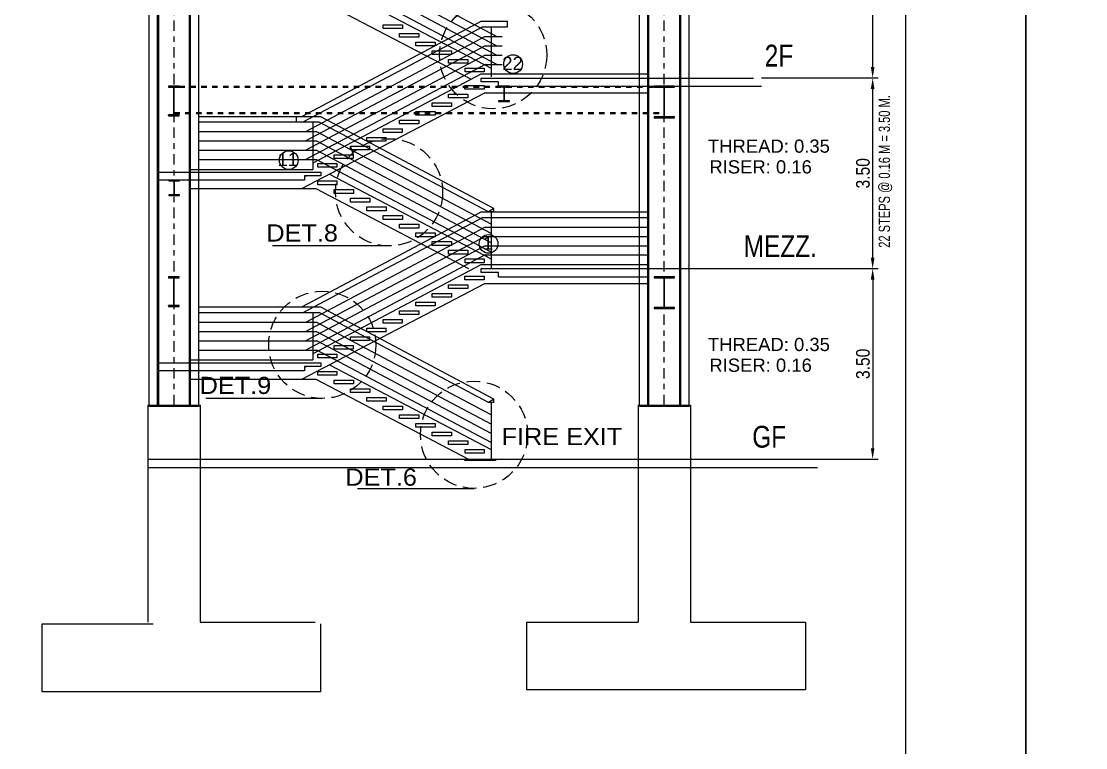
# Model space of a CAD drawing. Header units: millimetres. Extents: x 2148 to 2681, y 758 to 986.
# Drawn here: x 2561.41 to 2580.95, y 865.05 to 878.37 of the extents above; entities that cross this region are included whole.
import ezdxf

# ---------------------------------------------------------------- set-up
doc = ezdxf.new("R2010")
doc.units = ezdxf.units.MM
for name, pattern in [('$0$HIDDEN', [0.375, 0.25, -0.125]), ('27-A-2008-DD$0$LVL 5$0$HIDDEN', [0.375, 0.25, -0.125]), ('CENTER2', [28.575, 19.05, -3.175, 3.175, -3.175])]:
    doc.linetypes.add(name, pattern=pattern)
for name, color, linetype in [('0.2', 10, 'Continuous'), ('4CO', 4, 'Continuous'), ('A-Wall', 4, 'Continuous'), ('D', 1, 'Continuous'), ('DIM', 20, 'Continuous'), ('HATCH', 8, 'Continuous'), ('TLBLK', 7, 'Continuous'), ('wall', 4, 'Continuous')]:
    doc.layers.add(name, color=color, linetype=linetype)
doc.styles.add('ARIALNW', font='ARIALN.TTF')
doc.styles.add('MMTX$0$ESMX$0$X-OPTA1D', font='x-opta1d')
doc.styles.get("Standard").update_dxf_attribs({"font": 'arial.ttf'})
doc.styles.add('SWISS', font='swissl.ttf')
doc.dimstyles.new('DIM 100', dxfattribs={"dimtxt": 0.2, "dimasz": 0.2, "dimexe": 0.1, "dimexo": 0, "dimgap": 0.05, "dimtad": 1, "dimzin": 0, "dimdsep": 46, "dimtxsty": 'ARIALNW', "dimcen": 0.09, "dimclrd": 6, "dimclre": 6, "dimclrt": 13, "dimadec": 0, "dimazin": 0, "dimtfac": 1, "dimtofl": 0, "dimtmove": 2, "dimatfit": 3, "dimfxl": 1, "dimtolj": 1, "dimtzin": 0, "dimarcsym": 0})

# ---------------------------------------------------------------- blocks, each defined once
blk = doc.blocks.new('*D2743')
at = {"color": 6, "lineweight": -2, "ltscale": 0.05, "transparency": 16777216}
for p, q in [((2575.001, 877.334), (2577.139, 877.334)), ((2577.039, 874.036), (2577.039, 877.134)), ((2573.682, 873.836), (2577.139, 873.836))]:
    blk.add_line(p, q, dxfattribs=at)
at = {"color": 6, "ltscale": 0.05, "transparency": 16777216}
for points in [[(2577.005, 877.134), (2577.072, 877.134), (2577.039, 877.334)], [(2577.005, 874.036), (2577.072, 874.036), (2577.039, 873.836)]]:
    blk.add_solid(points, dxfattribs=at)
at = {"layer": 'Defpoints', "color": 0, "ltscale": 0.05, "transparency": 16777216}
for p in [(2575.001, 877.334, 0), (2577.039, 877.334), (2573.682, 873.836, 0)]:
    blk.add_point(p, dxfattribs=at)
at = {"color": 13, "ltscale": 0.05, "transparency": 16777216, "insert": (2576.861, 875.585), "char_height": 0.25, "attachment_point": 5, "rotation": 90, "style": 'ARIALNW'}
blk.add_mtext('\\A1;3.50', dxfattribs=at)
blk = doc.blocks.new('*D2744')
at = {"color": 6, "lineweight": -2, "ltscale": 0.05, "transparency": 16777216}
for p, q in [((2575.001, 880.834), (2577.139, 880.834)), ((2577.039, 877.534), (2577.039, 880.634)), ((2575.001, 877.334), (2577.139, 877.334))]:
    blk.add_line(p, q, dxfattribs=at)
at = {"color": 6, "ltscale": 0.05, "transparency": 16777216}
for points in [[(2577.005, 880.634), (2577.072, 880.634), (2577.039, 880.834)], [(2577.005, 877.534), (2577.072, 877.534), (2577.039, 877.334)]]:
    blk.add_solid(points, dxfattribs=at)
at = {"layer": 'Defpoints', "color": 0, "ltscale": 0.05, "transparency": 16777216}
for p in [(2575.001, 880.834, 0), (2577.039, 880.834), (2575.001, 877.334, 0)]:
    blk.add_point(p, dxfattribs=at)
at = {"color": 13, "ltscale": 0.05, "transparency": 16777216, "insert": (2576.861, 879.084), "char_height": 0.25, "attachment_point": 5, "rotation": 90, "style": 'ARIALNW'}
blk.add_mtext('\\A1;3.50', dxfattribs=at)
blk = doc.blocks.new('*D2755')
at = {"color": 6, "lineweight": -2, "ltscale": 0.05, "transparency": 16777216}
for p, q in [((2576.305, 873.836), (2577.139, 873.836)), ((2577.039, 873.636), (2577.039, 870.54)), ((2576.025, 870.34), (2577.139, 870.34))]:
    blk.add_line(p, q, dxfattribs=at)
at = {"color": 6, "ltscale": 0.05, "transparency": 16777216}
for points in [[(2577.005, 873.636), (2577.072, 873.636), (2577.039, 873.836)], [(2577.005, 870.54), (2577.072, 870.54), (2577.039, 870.34)]]:
    blk.add_solid(points, dxfattribs=at)
at = {"layer": 'Defpoints', "color": 0, "ltscale": 0.05, "transparency": 16777216}
for p in [(2576.305, 873.836, 0), (2576.025, 870.34, 0), (2577.039, 870.34)]:
    blk.add_point(p, dxfattribs=at)
at = {"color": 13, "ltscale": 0.05, "transparency": 16777216, "insert": (2576.861, 872.088), "char_height": 0.25, "attachment_point": 5, "rotation": 90, "style": 'ARIALNW'}
blk.add_mtext('\\A1;3.50', dxfattribs=at)
blk = doc.blocks.new('A$C1DB67A09')
at = {"layer": 'Defpoints', "ltscale": 0.5, "elevation": 0}
blk.add_lwpolyline([(7.292, -83.48), (108.892, -83.48), (108.892, -7.28), (7.292, -7.28)], close=True, dxfattribs=at)
at = {"layer": 'wall', "color": 16, "linetype": 'ByBlock', "ltscale": 1.5, "elevation": 0}
blk.add_lwpolyline([(9.492, -81.28), (106.692, -81.28), (106.692, -9.48), (9.492, -9.48)], close=True, dxfattribs=at)

msp = doc.modelspace()

# ---------------------------------------------------------------- hatches: boundary and pattern name
at = {"layer": 'HATCH', "ltscale": 0.5}
h = msp.add_hatch(dxfattribs=at)
h.set_pattern_fill('ANSI31', color=256, scale=0.018605, style=0)
h.set_pattern_definition([(45, (150924.999327, 5990.8788178), (-0.00164446852256, 0.00164446852256), [])])
edge = h.paths.add_edge_path()
edge.add_line((2564.3097402, 876.6574654), (2564.2253596, 876.6574654))
edge.add_arc((2564.2253596, 876.6647208), 0.0072555, 174.09726711, 269.99999997, ccw=False)
edge.add_line((2564.2181426, 876.665467), (2564.2181426, 877.1579193))
edge.add_arc((2564.2253596, 877.1586655), 0.0072555, 89.63455464, 185.90273283, ccw=False)
edge.add_line((2564.2254059, 877.1659208), (2564.3097402, 877.1659208))
edge.add_line((2564.3097402, 877.1659208), (2564.3097402, 877.1845258))
edge.add_line((2564.3097402, 877.1845258), (2564.1097402, 877.1845258))
edge.add_line((2564.1097402, 877.1845258), (2564.1097402, 877.1659208))
edge.add_line((2564.1097402, 877.1659208), (2564.1997082, 877.1659208))
edge.add_arc((2564.1997545, 877.1586655), 0.0072555, -4.29209345, 90.36544517, ccw=False)
edge.add_line((2564.2069896, 877.1581224), (2564.2069896, 876.6652638))
edge.add_arc((2564.1997545, 876.6647208), 0.0072555, -89.99999978, 4.2920935, ccw=False)
edge.add_line((2564.1997545, 876.6574654), (2564.1097402, 876.6574654))
edge.add_line((2564.1097402, 876.6574654), (2564.1097402, 876.6388603))
edge.add_line((2564.1097402, 876.6388603), (2564.3097402, 876.6388603))
edge.add_line((2564.3097402, 876.6388603), (2564.3097402, 876.6574654))
h = msp.add_hatch(dxfattribs=at)
h.set_pattern_fill('ANSI31', color=256, scale=0.018605, style=0)
h.set_pattern_definition([(45, (160542.1043686, 5223.6970747), (-0.00164446852256, 0.00164446852256), [])])
edge = h.paths.add_edge_path()
edge.add_line((2570.2815028, 877.1695236), (2570.3708787, 877.1695236))
edge.add_line((2570.3708787, 877.1695236), (2570.3708787, 877.183672))
edge.add_line((2570.3708787, 877.183672), (2570.1728629, 877.183672))
edge.add_line((2570.1728629, 877.183672), (2570.1728629, 877.1695236))
edge.add_line((2570.1728629, 877.1695236), (2570.26197, 877.1695236))
edge.add_arc((2570.2619943, 877.1657028), 0.0038209, -4.29209834, 90.36544627, ccw=False)
edge.add_line((2570.2658045, 877.1654168), (2570.2658045, 877.1603394))
edge.add_arc((2570.2619943, 877.1600534), 0.0038209, -4.29210268, 4.29210268, ccw=False)
edge.add_line((2570.2658045, 877.1597675), (2570.2658045, 876.9283404))
edge.add_arc((2570.2619943, 876.9280544), 0.0038209, -4.29209258, 4.29209258, ccw=False)
edge.add_line((2570.2658045, 876.9277685), (2570.2658045, 876.9203846))
edge.add_arc((2570.2619943, 876.9200986), 0.0038209, -89.99999956, 4.29209319, ccw=False)
edge.add_line((2570.2619943, 876.9162778), (2570.1728629, 876.9162778))
edge.add_line((2570.1728629, 876.9162778), (2570.1728629, 876.9044358))
edge.add_line((2570.1728629, 876.9044358), (2570.3708787, 876.9044358))
edge.add_line((2570.3708787, 876.9044358), (2570.3708787, 876.9162778))
edge.add_line((2570.3708787, 876.9162778), (2570.2814785, 876.9162778))
edge.add_arc((2570.2814785, 876.9200986), 0.0038209, 174.09726551, 270.00000044, ccw=False)
edge.add_line((2570.2776779, 876.9204916), (2570.2776779, 876.9276615))
edge.add_arc((2570.2814785, 876.9280544), 0.0038209, 174.09726237, 185.90273763, ccw=False)
edge.add_line((2570.2776779, 876.9284474), (2570.2776779, 877.1596605))
edge.add_arc((2570.2814785, 877.1600534), 0.0038209, 174.09726825, 185.90273175, ccw=False)
edge.add_line((2570.2776779, 877.1604464), (2570.2776779, 877.1653099))
edge.add_arc((2570.2814785, 877.1657028), 0.0038209, 89.63455417, 185.902733, ccw=False)
h = msp.add_hatch(dxfattribs=at)
h.set_pattern_fill('ANSI31', color=256, scale=0.018605, style=0)
h.set_pattern_definition([(45, (150934.0002173, 5990.8788178), (-0.00164446852256, 0.00164446852256), [])])
edge = h.paths.add_edge_path()
edge.add_line((2573.4017092, 876.6228873), (2573.2262498, 876.6228873))
edge.add_arc((2573.2262498, 876.6301427), 0.0072555, 174.09726711, 269.99999997, ccw=False)
edge.add_line((2573.2190328, 876.6308889), (2573.2190328, 877.1579193))
edge.add_arc((2573.2262498, 877.1586655), 0.0072555, 89.63455464, 185.90273283, ccw=False)
edge.add_line((2573.2262961, 877.1659208), (2573.4017092, 877.1659208))
edge.add_line((2573.4017092, 877.1659208), (2573.4017092, 877.1845258))
edge.add_line((2573.4017092, 877.1845258), (2573.0256957, 877.1845258))
edge.add_line((2573.0256957, 877.1845258), (2573.0256957, 877.1659208))
edge.add_line((2573.0256957, 877.1659208), (2573.2005984, 877.1659208))
edge.add_arc((2573.2006447, 877.1586655), 0.0072555, -4.29209345, 90.36544517, ccw=False)
edge.add_line((2573.2078798, 877.1581224), (2573.2078798, 876.6306857))
edge.add_arc((2573.2006447, 876.6301427), 0.0072555, -89.99999978, 4.2920935, ccw=False)
edge.add_line((2573.2006447, 876.6228873), (2573.0256957, 876.6228873))
edge.add_line((2573.0256957, 876.6228873), (2573.0256957, 876.6042822))
edge.add_line((2573.0256957, 876.6042822), (2573.4017092, 876.6042822))
edge.add_line((2573.4017092, 876.6042822), (2573.4017092, 876.6228873))
h = msp.add_hatch(dxfattribs=at)
h.set_pattern_fill('ANSI31', color=256, scale=0.018605, style=0)
h.set_pattern_definition([(45, (160536.0499638, 5221.9726943), (-0.00164446852256, 0.00164446852256), [])])
edge = h.paths.add_edge_path()
edge.add_line((2564.227098, 875.4451432), (2564.3164738, 875.4451432))
edge.add_line((2564.3164738, 875.4451432), (2564.3164738, 875.4592915))
edge.add_line((2564.3164738, 875.4592915), (2564.1184581, 875.4592915))
edge.add_line((2564.1184581, 875.4592915), (2564.1184581, 875.4451432))
edge.add_line((2564.1184581, 875.4451432), (2564.2075651, 875.4451432))
edge.add_arc((2564.2075895, 875.4413224), 0.0038209, -4.29209834, 90.36544627, ccw=False)
edge.add_line((2564.2113997, 875.4410364), (2564.2113997, 875.435959))
edge.add_arc((2564.2075895, 875.435673), 0.0038209, -4.29210268, 4.29210268, ccw=False)
edge.add_line((2564.2113997, 875.435387), (2564.2113997, 875.20396))
edge.add_arc((2564.2075895, 875.203674), 0.0038209, -4.29209258, 4.29209258, ccw=False)
edge.add_line((2564.2113997, 875.2033881), (2564.2113997, 875.1960042))
edge.add_arc((2564.2075895, 875.1957182), 0.0038209, -89.99999956, 4.29209319, ccw=False)
edge.add_line((2564.2075895, 875.1918974), (2564.1184581, 875.1918974))
edge.add_line((2564.1184581, 875.1918974), (2564.1184581, 875.1800554))
edge.add_line((2564.1184581, 875.1800554), (2564.3164738, 875.1800554))
edge.add_line((2564.3164738, 875.1800554), (2564.3164738, 875.1918974))
edge.add_line((2564.3164738, 875.1918974), (2564.2270736, 875.1918974))
edge.add_arc((2564.2270736, 875.1957182), 0.0038209, 174.09726551, 270.00000044, ccw=False)
edge.add_line((2564.223273, 875.1961112), (2564.223273, 875.2032811))
edge.add_arc((2564.2270736, 875.203674), 0.0038209, 174.09726237, 185.90273763, ccw=False)
edge.add_line((2564.223273, 875.2040669), (2564.223273, 875.4352801))
edge.add_arc((2564.2270736, 875.435673), 0.0038209, 174.09726825, 185.90273175, ccw=False)
edge.add_line((2564.223273, 875.4360659), (2564.223273, 875.4409294))
edge.add_arc((2564.2270736, 875.4413224), 0.0038209, 89.63455417, 185.902733, ccw=False)
h = msp.add_hatch(dxfattribs=at)
h.set_pattern_fill('ANSI31', color=256, scale=0.018605, style=0)
h.set_pattern_definition([(45, (150924.999327, 5987.3808178), (-0.00164446852256, 0.00164446852256), [])])
edge = h.paths.add_edge_path()
edge.add_line((2564.3097402, 873.1594654), (2564.2253596, 873.1594654))
edge.add_arc((2564.2253596, 873.1667208), 0.0072555, 174.09726711, 269.99999997, ccw=False)
edge.add_line((2564.2181426, 873.167467), (2564.2181426, 873.6599193))
edge.add_arc((2564.2253596, 873.6606655), 0.0072555, 89.63455464, 185.90273283, ccw=False)
edge.add_line((2564.2254059, 873.6679208), (2564.3097402, 873.6679208))
edge.add_line((2564.3097402, 873.6679208), (2564.3097402, 873.6865258))
edge.add_line((2564.3097402, 873.6865258), (2564.1097402, 873.6865258))
edge.add_line((2564.1097402, 873.6865258), (2564.1097402, 873.6679208))
edge.add_line((2564.1097402, 873.6679208), (2564.1997082, 873.6679208))
edge.add_arc((2564.1997545, 873.6606655), 0.0072555, -4.29209345, 90.36544517, ccw=False)
edge.add_line((2564.2069896, 873.6601224), (2564.2069896, 873.1672638))
edge.add_arc((2564.1997545, 873.1667208), 0.0072555, -89.99999978, 4.2920935, ccw=False)
edge.add_line((2564.1997545, 873.1594654), (2564.1097402, 873.1594654))
edge.add_line((2564.1097402, 873.1594654), (2564.1097402, 873.1408603))
edge.add_line((2564.1097402, 873.1408603), (2564.3097402, 873.1408603))
edge.add_line((2564.3097402, 873.1408603), (2564.3097402, 873.1594654))
h = msp.add_hatch(dxfattribs=at)
h.set_pattern_fill('ANSI31', color=256, scale=0.018605, style=0)
h.set_pattern_definition([(45, (150934.0002173, 5987.3808178), (-0.00164446852256, 0.00164446852256), [])])
edge = h.paths.add_edge_path()
edge.add_line((2573.4017092, 873.1248873), (2573.2262498, 873.1248873))
edge.add_arc((2573.2262498, 873.1321427), 0.0072555, 174.09726711, 269.99999997, ccw=False)
edge.add_line((2573.2190328, 873.1328889), (2573.2190328, 873.6599193))
edge.add_arc((2573.2262498, 873.6606655), 0.0072555, 89.63455464, 185.90273283, ccw=False)
edge.add_line((2573.2262961, 873.6679208), (2573.4017092, 873.6679208))
edge.add_line((2573.4017092, 873.6679208), (2573.4017092, 873.6865258))
edge.add_line((2573.4017092, 873.6865258), (2573.0256957, 873.6865258))
edge.add_line((2573.0256957, 873.6865258), (2573.0256957, 873.6679208))
edge.add_line((2573.0256957, 873.6679208), (2573.2005984, 873.6679208))
edge.add_arc((2573.2006447, 873.6606655), 0.0072555, -4.29209345, 90.36544517, ccw=False)
edge.add_line((2573.2078798, 873.6601224), (2573.2078798, 873.1326857))
edge.add_arc((2573.2006447, 873.1321427), 0.0072555, -89.99999978, 4.2920935, ccw=False)
edge.add_line((2573.2006447, 873.1248873), (2573.0256957, 873.1248873))
edge.add_line((2573.0256957, 873.1248873), (2573.0256957, 873.1062822))
edge.add_line((2573.0256957, 873.1062822), (2573.4017092, 873.1062822))
edge.add_line((2573.4017092, 873.1062822), (2573.4017092, 873.1248873))

# ---------------------------------------------------------------- linework, layer by layer
at = {"ltscale": 0.5}
for p, q in [((2570.1353901, 878.0943914, -0.0000001), (2566.8359493, 879.8440948, -0.0000001)), ((2570.1353901, 877.9243914, -0.0000001), (2566.8359493, 879.6740948, -0.0000001)), ((2570.1361951, 877.7543914, -0.0000001), (2566.8367543, 879.5040948, -0.0000001)), ((2570.1365975, 877.5843914, -0.0000001), (2566.8371567, 879.3340948, -0.0000001)), ((2569.8550388, 878.3743914, -0.0000001), (2566.5544796, 876.6240948, -0.0000001)), ((2569.8550388, 878.3743914, -0.0000001), (2570.3354815, 878.3743914, -0.0000001)), ((2569.8799134, 878.2743914, -0.0000001), (2566.5793542, 876.5240948, -0.0000001)), ((2569.8799134, 878.2743914, -0.0000001), (2570.3354815, 878.2743914, -0.0000001)), ((2570.0328115, 878.275672, -0.0000001), (2570.0328115, 877.355672, -0.0000001)), ((2569.9246876, 878.0943914, -0.0000001), (2566.6241284, 876.3440948, -0.0000001)), ((2569.9246876, 878.0943914, -0.0000001), (2570.2401289, 878.0943914, -0.0000001)), ((2569.9242851, 877.9243914, -0.0000001), (2566.6237259, 876.1740948, -0.0000001)), ((2569.9246876, 877.9243914, -0.0000001), (2570.2401289, 877.9243914, -0.0000001)), ((2569.9234802, 877.5843914, -0.0000001), (2566.622921, 875.8340948, -0.0000001)), ((2569.9238826, 877.7543914, -0.0000001), (2566.6233234, 876.0040948, -0.0000001)), ((2569.9246876, 877.7543914, -0.0000001), (2570.2401289, 877.7543914, -0.0000001)), ((2569.9246876, 877.5843914, -0.0000001), (2570.2401289, 877.5843914, -0.0000001)), ((2569.2544796, 877.0374901, -0.0000001), (2569.6044796, 877.0374901, -0.0000001)), ((2569.2544796, 877.0374901, -0.0000001), (2569.6044796, 877.0374901, -0.0000001)), ((2568.9550388, 876.8783992, -0.0000001), (2569.3050388, 876.8783992, -0.0000001)), ((2568.9550388, 876.8783992, -0.0000001), (2569.3050388, 876.8783992, -0.0000001)), ((2566.9055981, 876.6240948, -0.0000001), (2564.6704032, 876.6240948, 0)), ((2566.9055981, 876.6240948, -0.0000001), (2566.8179256, 876.6240948, -0.0000001)), ((2570.0850388, 874.9380277, -0.0000001), (2566.9055981, 876.6240948, -0.0000001)), ((2568.6550388, 876.7193083, -0.0000001), (2569.0050388, 876.7193083, -0.0000001)), ((2568.6550388, 876.7193083, -0.0000001), (2569.0050388, 876.7193083, -0.0000001)), ((2566.8807235, 876.5240948, -0.0000001), (2564.6704032, 876.5240948, 0)), ((2566.7622557, 876.5240948, -0.0000001), (2566.7622557, 875.655672, -0.0000001)), ((2569.9850388, 874.877867, -0.0000001), (2566.8807235, 876.5240948, -0.0000001)), ((2568.3550388, 876.5602174, -0.0000001), (2568.7050388, 876.5602174, -0.0000001)), ((2568.3550388, 876.5602174, -0.0000001), (2568.7050388, 876.5602174, -0.0000001)), ((2566.8359493, 876.3440948, -0.0000001), (2564.6704032, 876.3440948, 0)), ((2570.0328115, 874.6487891, -0.0000001), (2566.8359493, 876.3440948, -0.0000001)), ((2567.7550388, 876.2420356, -0.0000001), (2568.1050388, 876.2420356, -0.0000001)), ((2567.7550388, 876.2420356, -0.0000001), (2568.1050388, 876.2420356, -0.0000001)), ((2568.0550388, 876.4011265, -0.0000001), (2568.4050388, 876.4011265, -0.0000001)), ((2568.0550388, 876.4011265, -0.0000001), (2568.4050388, 876.4011265, -0.0000001)), ((2568.0550388, 876.4011265, -0.0000001), (2568.4050388, 876.4011265, -0.0000001)), ((2568.0550388, 876.4011265, -0.0000001), (2568.4050388, 876.4011265, -0.0000001)), ((2568.0550388, 876.4011265, -0.0000001), (2568.4050388, 876.4011265, -0.0000001)), ((2568.0550388, 876.4011265, -0.0000001), (2568.4050388, 876.4011265, -0.0000001)), ((2566.8359493, 876.1740948, -0.0000001), (2564.6704032, 876.1740948, 0)), ((2570.0328115, 874.4787891, -0.0000001), (2566.8359493, 876.1740948, -0.0000001)), ((2567.4550388, 876.0829447, -0.0000001), (2567.8050388, 876.0829447, -0.0000001)), ((2567.5050388, 875.9238538, -0.0000001), (2567.4550388, 876.0829447, -0.0000001)), ((2567.5050388, 875.9238538, -0.0000001), (2567.4550388, 876.0829447, -0.0000001)), ((2567.5050388, 875.9238538, -0.0000001), (2567.4550388, 876.0829447, -0.0000001)), ((2567.5050388, 875.9238538, -0.0000001), (2567.4550388, 876.0829447, -0.0000001)), ((2567.4550388, 876.0829447, -0.0000001), (2567.8050388, 876.0829447, -0.0000001)), ((2567.5050388, 875.9238538, -0.0000001), (2567.4550388, 876.0829447, -0.0000001)), ((2567.5050388, 875.9238538, -0.0000001), (2567.4550388, 876.0829447, -0.0000001)), ((2567.5050388, 875.9238538, -0.0000001), (2567.4550388, 876.0829447, -0.0000001)), ((2566.8359493, 876.0040948, -0.0000001), (2564.6704032, 876.0040948, 0)), ((2566.8371567, 875.8340948, -0.0000001), (2564.6704032, 875.8340948, 0)), ((2570.0328115, 874.309216, -0.0000001), (2566.8367543, 876.0040948, -0.0000001)), ((2570.0328115, 874.1394294, -0.0000001), (2566.8371567, 875.8340948, -0.0000001)), ((2567.1550388, 875.9238538, -0.0000001), (2567.5050388, 875.9238538, -0.0000001)), ((2567.1550388, 875.9238538, -0.0000001), (2567.5050388, 875.9238538, -0.0000001)), ((2566.8555981, 875.7647629, -0.0000001), (2567.2050388, 875.7647629, -0.0000001)), ((2566.8555981, 875.7647629, -0.0000001), (2567.2050388, 875.7647629, -0.0000001)), ((2569.8550388, 874.8763914, -0.0000001), (2566.5544796, 873.1260948, -0.0000001)), ((2569.8550388, 874.8763914, -0.0000001), (2572.9128198, 874.8763914, 0)), ((2569.8550388, 874.8763914, -0.0000001), (2572.9128198, 874.8763914, 0)), ((2570.0850388, 874.9380277, -0.0000001), (2569.9850388, 874.877867, -0.0000001)), ((2570.0850388, 874.9380277, -0.0000001), (2569.9850388, 874.877867, -0.0000001)), ((2570.0850388, 874.875672, 0), (2569.9850388, 874.877867, -0.0000001)), ((2570.0328115, 874.8768184, -0.0000001), (2570.0328115, 873.855672, -0.0000001)), ((2570.0850388, 874.875672, 0), (2570.0850388, 874.9380277, 0)), ((2570.0850388, 874.875672, 0), (2570.0850388, 874.9380277, 0)), ((2569.8799134, 874.7763914, -0.0000001), (2566.5793542, 873.0260948, -0.0000001)), ((2569.8799134, 874.7763914, 0), (2572.9128198, 874.7763914, 0)), ((2570.0328115, 874.775672, -0.0000001), (2570.0328115, 873.855672, -0.0000001)), ((2569.9246876, 874.5963914, -0.0000001), (2566.6241284, 872.8460948, -0.0000001)), ((2569.9246876, 874.5963914, -0.0000001), (2572.9128198, 874.5963914, 0)), ((2569.9238826, 874.2563914, -0.0000001), (2566.6233234, 872.5060948, -0.0000001)), ((2569.9242851, 874.4263914, -0.0000001), (2566.6237259, 872.6760948, -0.0000001)), ((2569.9246876, 874.4263914, -0.0000001), (2572.9128198, 874.4263914, 0)), ((2569.9246876, 874.2563914, -0.0000001), (2572.9128198, 874.2563914, 0)), ((2569.9234802, 874.0863914, -0.0000001), (2566.622921, 872.3360948, -0.0000001)), ((2569.9246876, 874.0863914, -0.0000001), (2572.9128198, 874.0863914, 0)), ((2569.2544796, 873.5394901, -0.0000001), (2569.6044796, 873.5394901, -0.0000001)), ((2569.2544796, 873.5394901, -0.0000001), (2569.6044796, 873.5394901, -0.0000001)), ((2568.9550388, 873.3803992, -0.0000001), (2569.3050388, 873.3803992, -0.0000001)), ((2568.9550388, 873.3803992, -0.0000001), (2569.3050388, 873.3803992, -0.0000001)), ((2566.9055981, 873.1260948, -0.0000001), (2564.6704032, 873.1260948, 0)), ((2570.0850388, 871.4418816), (2566.9055981, 873.1279487, 0)), ((2568.6550388, 873.2213083, -0.0000001), (2569.0050388, 873.2213083, -0.0000001)), ((2568.6550388, 873.2213083, -0.0000001), (2569.0050388, 873.2213083, -0.0000001)), ((2566.8807235, 873.0260948, -0.0000001), (2564.6704032, 873.0260948, 0)), ((2566.7622557, 873.0279487, -0.0000001), (2566.7622557, 872.1595258, -0.0000001)), ((2569.9850388, 871.3817208), (2566.8807235, 873.0279487, 0)), ((2568.0550388, 872.9031265, -0.0000001), (2568.4050388, 872.9031265, -0.0000001)), ((2568.0550388, 872.9031265, -0.0000001), (2568.4050388, 872.9031265, -0.0000001)), ((2568.0550388, 872.9031265, -0.0000001), (2568.4050388, 872.9031265, -0.0000001)), ((2568.0550388, 872.9031265, -0.0000001), (2568.4050388, 872.9031265, -0.0000001)), ((2568.0550388, 872.9031265, -0.0000001), (2568.4050388, 872.9031265, -0.0000001)), ((2568.0550388, 872.9031265, -0.0000001), (2568.4050388, 872.9031265, -0.0000001)), ((2568.3550388, 873.0622174, -0.0000001), (2568.7050388, 873.0622174, -0.0000001)), ((2568.3550388, 873.0622174, -0.0000001), (2568.7050388, 873.0622174, -0.0000001)), ((2566.8359493, 872.8460948, -0.0000001), (2564.6704032, 872.8460948, 0)), ((2570.0328115, 871.152643), (2566.8359493, 872.8479487, 0)), ((2567.7550388, 872.7440356, -0.0000001), (2568.1050388, 872.7440356, -0.0000001)), ((2567.7550388, 872.7440356, -0.0000001), (2568.1050388, 872.7440356, -0.0000001)), ((2566.8359493, 872.6760948, -0.0000001), (2564.6704032, 872.6760948, 0)), ((2566.8359493, 872.5060948, -0.0000001), (2564.6704032, 872.5060948, 0)), ((2570.0328115, 870.982643, 0), (2566.8359493, 872.6779487, 0)), ((2570.0328115, 870.8130698), (2566.8367543, 872.5079487, 0)), ((2567.4550388, 872.5849447, -0.0000001), (2567.8050388, 872.5849447, -0.0000001)), ((2567.4550388, 872.5849447, -0.0000001), (2567.8050388, 872.5849447, -0.0000001)), ((2566.8371567, 872.3360948, -0.0000001), (2564.6704032, 872.3360948, 0)), ((2570.0328115, 870.6432833), (2566.8371567, 872.3379487, 0)), ((2567.1550388, 872.4258538, -0.0000001), (2567.5050388, 872.4258538, -0.0000001)), ((2567.1550388, 872.4258538, -0.0000001), (2567.5050388, 872.4258538, -0.0000001)), ((2566.8555981, 872.2667629, -0.0000001), (2567.2050388, 872.2667629, -0.0000001)), ((2566.8555981, 872.2667629, -0.0000001), (2567.2050388, 872.2667629, -0.0000001)), ((2570.0850388, 871.4418816), (2569.9850388, 871.3817208)), ((2570.0850388, 871.4418816, 0), (2569.9850388, 871.3817208, 0)), ((2570.0850388, 871.3795258, 0), (2569.9850388, 871.3817208, 0)), ((2570.0850388, 871.3795258, 0), (2570.0850388, 871.4418816, 0)), ((2570.0850388, 871.3795258, 0), (2570.0850388, 871.4418816, 0))]:
    msp.add_line(p, q, dxfattribs=at)
at = {"ltscale": 0.05}
for p, q in [((2570.3379555, 878.2743914, 0), (2570.3379555, 878.3743914, 0)), ((2570.1712178, 877.183672, 0), (2570.1712178, 877.263672, 0)), ((2570.1712178, 877.183672, 0), (2570.1712178, 877.263672, 0)), ((2570.1712178, 877.183672, 0), (2575.0007214, 877.183672, 0)), ((2566.4555981, 876.6240948, 0), (2566.4555981, 876.5240948, -0.0000001)), ((2566.6056323, 875.4592915, 0), (2563.9321919, 875.4592915, 0)), ((2566.6056323, 875.535672, 0), (2566.6056323, 875.4592915, 0)), ((2566.6056323, 875.535672, 0), (2566.6425501, 875.535672, 0)), ((2570.1712178, 873.685672, 0), (2570.1712178, 873.765672, 0)), ((2570.1712178, 873.685672, 0), (2570.1712178, 873.765672, 0)), ((2570.1712178, 873.685672, 0), (2572.9128198, 873.685672, 0)), ((2572.9182677, 873.835672, 0), (2573.5158357, 873.835672, 0)), ((2566.6056323, 871.9631454, 0), (2563.9321919, 871.9631454, 0.0000001)), ((2566.6056323, 872.0395258, 0), (2566.6056323, 871.9631454, 0)), ((2566.6056323, 872.0395258, 0), (2566.6425501, 872.0395258, 0)), ((2563.7333859, 871.3309632, -0.0000011), (2564.6940138, 871.3309632, -0.0000011)), ((2563.7333859, 871.3309632, -0.0000003), (2564.6940138, 871.3309632, -0.0000002)), ((2572.7340138, 871.3309632, -0.0000011), (2573.6946417, 871.3309632, -0.0000011)), ((2572.7340138, 871.3309632, -0.0000003), (2573.6946417, 871.3309632, -0.0000002)), ((2563.7327632, 870.3395258), (2576.025315, 870.3395258, 0)), ((2563.7327632, 870.1895258), (2576.025315, 870.1895258, 0))]:
    msp.add_line(p, q, dxfattribs=at)
at = {"linetype": '$0$HIDDEN', "ltscale": 0.3}
for p, q in [((2564.3130745, 877.183672, 0), (2573.0256957, 877.183672, 0)), ((2564.3130745, 877.1650669, 0), (2573.0256957, 877.1650669, 0)), ((2564.2181426, 876.7027217, 0), (2573.2078798, 876.7027217, 0)), ((2564.2181426, 876.6841166, 0), (2573.2078798, 876.6841166, 0))]:
    msp.add_line(p, q, dxfattribs=at)
at = {"color": 8, "ltscale": 0.05}
msp.add_line((2570.0350388, 871.3806233, 0), (2570.0350388, 870.3395258, 0), dxfattribs=at)
at = {"ltscale": 0.05}
for points, elevation in [([(2568.0550388, 878.3102174), (2568.4050388, 878.3102174), (2568.4050388, 878.2402174), (2568.0550388, 878.2402174)], -0.0000001), ([(2568.3550388, 878.1511265), (2568.7050388, 878.1511265), (2568.7050388, 878.0811265), (2568.3550388, 878.0811265)], -0.0000001), ([(2568.6550388, 877.9920356), (2569.0050388, 877.9920356), (2569.0050388, 877.9220356), (2568.6550388, 877.9220356)], -0.0000001), ([(2568.9550388, 877.8329447), (2569.3050388, 877.8329447), (2569.3050388, 877.7629447), (2568.9550388, 877.7629447)], -0.0000001), ([(2569.2550388, 877.6738538), (2569.6050388, 877.6738538), (2569.6050388, 877.6038538), (2569.2550388, 877.6038538)], -0.0000001), ([(2569.5550388, 877.5147629), (2569.9050388, 877.5147629), (2569.9050388, 877.4447629), (2569.5550388, 877.4447629)], -0.0000001), ([(2569.5544796, 877.196581), (2569.9044796, 877.196581), (2569.9044796, 877.126581), (2569.5544796, 877.126581)], -0.0000001), ([(2569.2539204, 877.0374901), (2569.6039204, 877.0374901), (2569.6039204, 876.9674901), (2569.2539204, 876.9674901)], -0.0000001), ([(2568.9544796, 876.8783992), (2569.3044796, 876.8783992), (2569.3044796, 876.8083992), (2568.9544796, 876.8083992)], -0.0000001), ([(2568.6544796, 876.7193083), (2569.0044796, 876.7193083), (2569.0044796, 876.6493083), (2568.6544796, 876.6493083)], -0.0000001), ([(2568.3544796, 876.5602174), (2568.7044796, 876.5602174), (2568.7044796, 876.4902174), (2568.3544796, 876.4902174)], 0), ([(2567.7544796, 876.2420356), (2568.1044796, 876.2420356), (2568.1044796, 876.1720356), (2567.7544796, 876.1720356)], -0.0000001), ([(2568.0544796, 876.4011265), (2568.4044796, 876.4011265), (2568.4044796, 876.3311265), (2568.0544796, 876.3311265)], -0.0000001), ([(2567.4544796, 876.0829447), (2567.8044796, 876.0829447), (2567.8044796, 876.0129447), (2567.4544796, 876.0129447)], -0.0000001), ([(2567.1544796, 875.9238538), (2567.5044796, 875.9238538), (2567.5044796, 875.8538538), (2567.1544796, 875.8538538)], -0.0000001), ([(2566.8550388, 875.7647629), (2567.2050388, 875.7647629), (2567.2050388, 875.6947629), (2566.8550388, 875.6947629)], -0.0000001), ([(2567.1550388, 875.2874901), (2567.5050388, 875.2874901), (2567.5050388, 875.2174901), (2567.1550388, 875.2174901)], -0.0000001), ([(2567.4550388, 875.1283992), (2567.8050388, 875.1283992), (2567.8050388, 875.0583992), (2567.4550388, 875.0583992)], -0.0000001), ([(2567.7550388, 874.9693083), (2568.1050388, 874.9693083), (2568.1050388, 874.8993083), (2567.7550388, 874.8993083)], -0.0000001), ([(2568.0550388, 874.8102174), (2568.4050388, 874.8102174), (2568.4050388, 874.7402174), (2568.0550388, 874.7402174)], -0.0000001), ([(2568.3550388, 874.6511265), (2568.7050388, 874.6511265), (2568.7050388, 874.5811265), (2568.3550388, 874.5811265)], -0.0000001), ([(2568.6550388, 874.4920356), (2569.0050388, 874.4920356), (2569.0050388, 874.4220356), (2568.6550388, 874.4220356)], -0.0000001), ([(2568.9550388, 874.3329447), (2569.3050388, 874.3329447), (2569.3050388, 874.2629447), (2568.9550388, 874.2629447)], -0.0000001), ([(2569.2550388, 874.1738538), (2569.6050388, 874.1738538), (2569.6050388, 874.1038538), (2569.2550388, 874.1038538)], -0.0000001), ([(2569.5550388, 874.0147629), (2569.9050388, 874.0147629), (2569.9050388, 873.9447629), (2569.5550388, 873.9447629)], -0.0000001), ([(2569.5544796, 873.698581), (2569.9044796, 873.698581), (2569.9044796, 873.628581), (2569.5544796, 873.628581)], -0.0000001), ([(2569.2539204, 873.5394901), (2569.6039204, 873.5394901), (2569.6039204, 873.4694901), (2569.2539204, 873.4694901)], -0.0000001), ([(2568.9544796, 873.3803992), (2569.3044796, 873.3803992), (2569.3044796, 873.3103992), (2568.9544796, 873.3103992)], -0.0000001), ([(2568.6544796, 873.2213083), (2569.0044796, 873.2213083), (2569.0044796, 873.1513083), (2568.6544796, 873.1513083)], -0.0000001), ([(2568.0544796, 872.9031265), (2568.4044796, 872.9031265), (2568.4044796, 872.8331265), (2568.0544796, 872.8331265)], -0.0000001), ([(2568.3544796, 873.0622174), (2568.7044796, 873.0622174), (2568.7044796, 872.9922174), (2568.3544796, 872.9922174)], 0), ([(2567.7544796, 872.7440356), (2568.1044796, 872.7440356), (2568.1044796, 872.6740356), (2567.7544796, 872.6740356)], -0.0000001), ([(2567.4544796, 872.5849447), (2567.8044796, 872.5849447), (2567.8044796, 872.5149447), (2567.4544796, 872.5149447)], -0.0000001), ([(2567.1544796, 872.4258538), (2567.5044796, 872.4258538), (2567.5044796, 872.3558538), (2567.1544796, 872.3558538)], -0.0000001), ([(2566.8550388, 872.2667629), (2567.2050388, 872.2667629), (2567.2050388, 872.1967629), (2566.8550388, 872.1967629)], -0.0000001), ([(2567.1550388, 871.791344), (2567.5050388, 871.791344), (2567.5050388, 871.721344), (2567.1550388, 871.721344)], 0), ([(2567.4550388, 871.6322531), (2567.8050388, 871.6322531), (2567.8050388, 871.5622531), (2567.4550388, 871.5622531)], 0), ([(2567.7550388, 871.4731622), (2568.1050388, 871.4731622), (2568.1050388, 871.4031622), (2567.7550388, 871.4031622)], 0), ([(2568.0550388, 871.3140713), (2568.4050388, 871.3140713), (2568.4050388, 871.2440713), (2568.0550388, 871.2440713)], 0), ([(2568.3550388, 871.1549803), (2568.7050388, 871.1549803), (2568.7050388, 871.0849803), (2568.3550388, 871.0849803)], 0), ([(2568.6550388, 870.9958894), (2569.0050388, 870.9958894), (2569.0050388, 870.9258894), (2568.6550388, 870.9258894)], 0), ([(2568.9550388, 870.8367985), (2569.3050388, 870.8367985), (2569.3050388, 870.7667985), (2568.9550388, 870.7667985)], 0), ([(2569.2550388, 870.6777076), (2569.6050388, 870.6777076), (2569.6050388, 870.6077076), (2569.2550388, 870.6077076)], 0), ([(2569.5539585, 870.3395258), (2570.1135407, 870.3395258), (2570.1135407, 870.3123753), (2569.5539585, 870.3123753)], 0)]:
    msp.add_lwpolyline(points, close=True, dxfattribs=dict(at, elevation=elevation))
for points, elevation in [([(2570.1712178, 877.263672), (2569.8516997, 877.263672), (2569.8516997, 877.333672), (2574.85033, 877.333672)], -0.0000001), ([(2563.9321919, 875.605672), (2566.9055981, 875.605672), (2566.9055981, 875.535672), (2566.6056323, 875.535672)], 0), ([(2566.8550388, 875.446581), (2567.2050388, 875.446581), (2567.2050388, 875.376581), (2566.8550388, 875.376581), (2566.8550388, 875.446581)], -0.0000001), ([(2570.1712178, 873.765672), (2569.8516997, 873.765672), (2569.8516997, 873.835672), (2574.85033, 873.835672)], -0.0000001), ([(2563.9321919, 872.1095258), (2566.9055981, 872.1095258), (2566.9055981, 872.0395258), (2566.6056323, 872.0395258)], 0), ([(2566.8550388, 871.9504349), (2567.2050388, 871.9504349), (2567.2050388, 871.8804349), (2566.8550388, 871.8804349), (2566.8550388, 871.9504349)], 0)]:
    msp.add_lwpolyline(points, dxfattribs=dict(at, elevation=elevation))
msp.add_lwpolyline([(2569.5550388, 870.5186167), (2569.9050388, 870.5186167), (2569.9050388, 870.4486167), (2569.5550388, 870.4486167)], close=True, dxfattribs=at)
at = {"layer": '0.2', "ltscale": 0.5}
for centre in [(2570.4371461, 877.5892542, -0.0000001), (2566.3194106, 875.8259151, -0.0000001), (2569.987842, 874.2900144, -0.0000001)]:
    msp.add_circle(centre, 0.172101, dxfattribs=at)
at = {"layer": '4CO', "ltscale": 0.5}
for p, q in [((2567.0657059, 879.0689026, -0.0000001), (2570.0328115, 877.5140732, -0.0000001)), ((2566.8139744, 878.805672, -0.0000001), (2569.6651724, 877.3115807, -0.0000001)), ((2569.8426016, 877.405672, 0), (2566.7622557, 875.7721552, -0.0000001)), ((2572.9128198, 877.405672, 0), (2569.8426016, 877.405672, 0)), ((2566.5625397, 875.305672, 0), (2569.9076707, 877.055672, 0)), ((2572.9128198, 877.055672, 0), (2569.9076707, 877.055672, 0)), ((2564.5152078, 875.655672, 0), (2566.7622557, 875.655672, -0.0000001)), ((2567.0657059, 875.5689026, -0.0000001), (2570.0328115, 874.0140732, -0.0000001)), ((2564.5152078, 875.305672, 0), (2566.8139744, 875.305672, -0.0000001)), ((2566.8139744, 875.305672, -0.0000001), (2569.6191988, 873.835672, -0.0000001)), ((2569.8426016, 873.907672, 0), (2566.7622557, 872.2741552, -0.0000001)), ((2572.9128198, 873.907672, 0), (2569.8426016, 873.907672, 0)), ((2570.0328115, 874.0036002, -0.0000001), (2570.0328115, 873.8395258, -0.0000001)), ((2566.5625397, 871.807672, 0), (2569.9076707, 873.557672, 0)), ((2572.9128198, 873.557672, 0), (2569.9076707, 873.557672, 0)), ((2564.5152078, 872.1595258, 0.0000001), (2566.7622557, 872.1595258, 0)), ((2567.0674763, 872.0718287, 0), (2570.0328115, 870.5179271, 0)), ((2564.5152078, 871.8095258, 0.0000001), (2566.8139744, 871.8095258, 0)), ((2566.8139744, 871.8095258, 0), (2569.6191988, 870.3395258, 0)), ((2563.7327632, 871.3309632), (2563.7327632, 867.3497015)), ((2564.6933911, 871.3309632), (2564.6933911, 867.3497015)), ((2572.7333911, 871.3309632), (2572.7333911, 867.3497015)), ((2573.694019, 871.3309632), (2573.694019, 867.3497015))]:
    msp.add_line(p, q, dxfattribs=at)
at = {"layer": '4CO', "ltscale": 0.5, "elevation": 0}
for points in [[(2566.9029777, 867.3152489), (2566.9029777, 867.3152489), (2566.9029777, 866.0696912), (2561.7904683, 866.0696912), (2561.7904683, 867.3152489), (2563.8327632, 867.3152489)], [(2564.6927632, 867.3497015), (2566.8029777, 867.3497015)], [(2575.8036056, 867.3497015), (2575.8036056, 867.3497015), (2575.8036056, 866.1041438), (2570.6910961, 866.1041438), (2570.6910961, 867.3497015), (2572.7333911, 867.3497015)], [(2573.6933911, 867.3497015), (2575.8036056, 867.3497015)]]:
    msp.add_lwpolyline(points, dxfattribs=at)
at = {"layer": 'A-Wall'}
for p, q in [((2568.1604178, 874.2515704, 0), (2566.019847, 874.2515704, 0)), ((2566.9356185, 871.4538617, 0), (2564.7950478, 871.4538617, 0)), ((2569.7209836, 869.7959173, 0.0000001), (2567.5804129, 869.7959173, 0.0000001))]:
    msp.add_line(p, q, dxfattribs=at)
at = {"layer": 'A-Wall', "linetype": '27-A-2008-DD$0$LVL 5$0$HIDDEN'}
for centre in [(2570.0713406, 877.7531041, 0), (2568.1604178, 875.235755, 0), (2566.9356185, 872.4380463, 0), (2569.7209836, 870.7879451, 0.0000001)]:
    msp.add_circle(centre, 0.9841846, dxfattribs=at)
at = {"layer": 'D', "color": 3, "ltscale": 0.5}
for p, q in [((2563.9121919, 871.3395258, 0), (2563.9121919, 895.6789966, 0)), ((2563.9321919, 871.3395258, 0), (2563.9321919, 895.6789966, 0)), ((2564.4952078, 871.3395258, 0), (2564.4952078, 895.6789966, 0)), ((2564.5152078, 871.3395258, 0), (2564.5152078, 895.6789966, 0)), ((2572.9128198, 871.3395258, 0), (2572.9128198, 895.6789966, 0)), ((2572.9328198, 871.3395258, 0), (2572.9328198, 895.6789966, 0)), ((2573.4958357, 871.3395258, 0), (2573.4958357, 895.6789966, 0)), ((2573.5158357, 871.3395258, 0), (2573.5158357, 895.6789966, 0))]:
    msp.add_line(p, q, dxfattribs=at)
at = {"layer": 'D', "ltscale": 0.5}
for p, q in [((2563.7327632, 871.3309632), (2564.6933859, 871.3309632, 0)), ((2563.7333859, 871.3309632, 0), (2564.6940086, 871.3309632, 0)), ((2572.7333911, 871.3309632), (2573.6940138, 871.3309632, 0)), ((2572.7340138, 871.3309632, 0), (2573.6946365, 871.3309632, 0))]:
    msp.add_line(p, q, dxfattribs=at)
at = {"layer": 'D', "color": 3, "ltscale": 0.5, "elevation": 0}
for points in [[(2564.3097402, 876.6574654), (2564.2253596, 876.6574654, -0.4447202436), (2564.2181426, 876.665467), (2564.2181426, 877.1579193, -0.4466315217), (2564.2254059, 877.1659208), (2564.3097402, 877.1659208), (2564.3097402, 877.1845258), (2564.1097402, 877.1845258), (2564.1097402, 877.1659208), (2564.1997082, 877.1659208, -0.4382281274), (2564.2069896, 877.1581224), (2564.2069896, 876.6652638, -0.4363286722), (2564.1997545, 876.6574654), (2564.1097402, 876.6574654), (2564.1097402, 876.6388603), (2564.3097402, 876.6388603)], [(2570.3708787, 876.9162778), (2570.2814785, 876.9162778, -0.4447202436), (2570.2776779, 876.9204916), (2570.2776779, 877.1653099, -0.4466315217), (2570.2815028, 877.1695236), (2570.3708787, 877.1695236), (2570.3708787, 877.183672), (2570.1728629, 877.183672), (2570.1728629, 877.1695236), (2570.26197, 877.1695236, -0.4382281274), (2570.2658045, 877.1654168), (2570.2658045, 876.9203846, -0.4363286722), (2570.2619943, 876.9162778), (2570.1728629, 876.9162778), (2570.1728629, 876.9044358), (2570.3708787, 876.9044358)], [(2573.4017092, 876.6228873), (2573.2262498, 876.6228873, -0.4447202436), (2573.2190328, 876.6308889), (2573.2190328, 877.1579193, -0.4466315217), (2573.2262961, 877.1659208), (2573.4017092, 877.1659208), (2573.4017092, 877.1845258), (2573.0256957, 877.1845258), (2573.0256957, 877.1659208), (2573.2005984, 877.1659208, -0.4382281274), (2573.2078798, 877.1581224), (2573.2078798, 876.6306857, -0.4363286722), (2573.2006447, 876.6228873), (2573.0256957, 876.6228873), (2573.0256957, 876.6042822), (2573.4017092, 876.6042822)], [(2564.3164738, 875.1918974), (2564.2270736, 875.1918974, -0.4447202436), (2564.223273, 875.1961112), (2564.223273, 875.4409294, -0.4466315217), (2564.227098, 875.4451432), (2564.3164738, 875.4451432), (2564.3164738, 875.4592915), (2564.1184581, 875.4592915), (2564.1184581, 875.4451432), (2564.2075651, 875.4451432, -0.4382281274), (2564.2113997, 875.4410364), (2564.2113997, 875.1960042, -0.4363286722), (2564.2075895, 875.1918974), (2564.1184581, 875.1918974), (2564.1184581, 875.1800554), (2564.3164738, 875.1800554)], [(2564.3097402, 873.1594654), (2564.2253596, 873.1594654, -0.4447202436), (2564.2181426, 873.167467), (2564.2181426, 873.6599193, -0.4466315217), (2564.2254059, 873.6679208), (2564.3097402, 873.6679208), (2564.3097402, 873.6865258), (2564.1097402, 873.6865258), (2564.1097402, 873.6679208), (2564.1997082, 873.6679208, -0.4382281274), (2564.2069896, 873.6601224), (2564.2069896, 873.1672638, -0.4363286722), (2564.1997545, 873.1594654), (2564.1097402, 873.1594654), (2564.1097402, 873.1408603), (2564.3097402, 873.1408603)], [(2573.4017092, 873.1248873), (2573.2262498, 873.1248873, -0.4447202436), (2573.2190328, 873.1328889), (2573.2190328, 873.6599193, -0.4466315217), (2573.2262961, 873.6679208), (2573.4017092, 873.6679208), (2573.4017092, 873.6865258), (2573.0256957, 873.6865258), (2573.0256957, 873.6679208), (2573.2005984, 873.6679208, -0.4382281274), (2573.2078798, 873.6601224), (2573.2078798, 873.1326857, -0.4363286722), (2573.2006447, 873.1248873), (2573.0256957, 873.1248873), (2573.0256957, 873.1062822), (2573.4017092, 873.1062822)]]:
    msp.add_lwpolyline(points, format="xyb", close=True, dxfattribs=at)
for points in [[(2563.7568933, 871.3309632), (2564.671026, 871.3309632), (2564.671026, 871.3071531), (2563.7568933, 871.3071531)], [(2572.7575212, 871.3309632), (2573.6716539, 871.3309632), (2573.6716539, 871.3071531), (2572.7575212, 871.3071531)]]:
    msp.add_lwpolyline(points, close=True, dxfattribs=at)
at = {"layer": 'Defpoints', "ltscale": 0.5, "elevation": 0}
msp.add_lwpolyline([(2478.2500187, 833.8388045), (2579.8500187, 833.8388045), (2579.8500187, 910.0388045), (2478.2500187, 910.0388045)], close=True, dxfattribs=at)
at = {"layer": 'HATCH', "linetype": 'CENTER2', "ltscale": 0.01}
for p, q in [((2564.2130745, 871.3309632), (2564.2130745, 903.9786376, 0)), ((2573.2137024, 871.3309632), (2573.2137024, 903.9786376, 0))]:
    msp.add_line(p, q, dxfattribs=at)
at = {"layer": 'HATCH', "linetype": 'ByBlock', "ltscale": 0.5}
for p, q in [((2563.7568933, 871.3309632, 0), (2563.7568933, 901.333672, 0)), ((2564.6704032, 871.3309632, 0), (2564.6704032, 901.1845258, 0)), ((2572.7575212, 871.3309632, 0), (2572.7575212, 901.1965989, 0)), ((2573.6704084, 871.3309632), (2573.6704084, 901.1845258, 0))]:
    msp.add_line(p, q, dxfattribs=at)

# ---------------------------------------------------------------- block references
at = {"layer": 'DIM', "color": 8}
for p in [(2470.958248, 917.3189005), (2572.558248, 917.3189005)]:
    msp.add_blockref('A$C1DB67A09', p, dxfattribs=at)

# ---------------------------------------------------------------- texts
at = {"color": 2, "style": 'MMTX$0$ESMX$0$X-OPTA1D', "text_generation_flag": 6, "width": 1.1}
for s, p in [('DET.8 ', (2565.9090415, 874.3333266, 0)), ('DET.9 ', (2564.6842423, 871.5356179, 0)), ('FIRE EXIT', (2570.2274476, 870.5982277, 0)), ('DET.6 ', (2567.359031, 869.8526702, 0.0000001))]:
    msp.add_text(s, height=0.315, rotation=180, dxfattribs=at).set_placement(p)
at = {"char_height": 0.4, "width": 0.28, "attachment_point": 1}
for s, insert in [('{\\fSwis721 BdOul BT|b0|i0|c0|p82;\\W0.8;2F}', (2575.0576435, 877.9443644, 0)), ('{\\fSwis721 BdOul BT|b0|i0|c0|p82;\\W0.8;MEZZ.}', (2574.6733398, 874.4463644, 0)), ('{\\fSwis721 BdOul BT|b0|i0|c0|p82;\\W0.8;GF}', (2574.8289508, 870.9511946, 0))]:
    msp.add_mtext(s, dxfattribs=dict(at, insert=insert))
at = {"layer": 'TLBLK', "color": 7, "attachment_point": 5, "style": 'SWISS'}
for s, insert, char_height, width in [('22', (2570.4283326, 877.6028895, -0.0000001), 0.24243758, 5.157622504), ('THREAD: 0.35', (2575.1342857, 876.0821874, 0), 0.242437583, 5.279969108), ('11', (2566.3009175, 875.8395503, -0.0000001), 0.24243758, 5.279969108), ('RISER: 0.16', (2574.9815117, 875.7015544, 0), 0.242437583, 5.279969108), ('1', (2569.9768937, 874.3036497, -0.0000001), 0.2424376, 5.157622504), ('THREAD: 0.35', (2575.1342857, 872.4428918, 0), 0.242437583, 5.279969108), ('RISER: 0.16', (2574.9815117, 872.0622587, 0), 0.242437583, 5.279969108)]:
    msp.add_mtext(s, dxfattribs=dict(at, insert=insert, char_height=char_height, width=width))
at = {"layer": 'TLBLK', "color": 7, "insert": (2577.274045, 875.619077, 0), "char_height": 0.208, "width": 8.634551958, "attachment_point": 5, "rotation": 90}
msp.add_mtext('{\\W0.7;22 STEPS @ 0.16 M = 3.50 M.}', dxfattribs=at)

# ---------------------------------------------------------------- dimensions: what is measured, and where the dimension line sits
at = {"ltscale": 0.05}
for base, p1, p2, picture, middle in [((2577.0385273, 880.833672, 0), (2575.0007214, 877.333672, 0), (2575.0007214, 880.833672, 0), '*D2744', (2576.860884, 879.083672, 0)), ((2577.0385273, 877.333672, 0), (2573.6816707, 873.835672, 0), (2575.0007214, 877.333672, 0), '*D2743', (2576.860884, 875.584672, 0)), ((2577.0385273, 870.3395258), (2576.3052427, 873.835672, 0), (2576.025315, 870.3395258, 0), '*D2755', (2576.860884, 872.0875989))]:
    dim = msp.add_linear_dim(base=base, p1=p1, p2=p2, angle=90, dimstyle='DIM 100', override={"dimtxt": 0.25}, dxfattribs=at)
    dim.commit()
    dim.dimension.update_dxf_attribs({"geometry": picture, "text_midpoint": middle})

doc.saveas('drawing.dxf')
